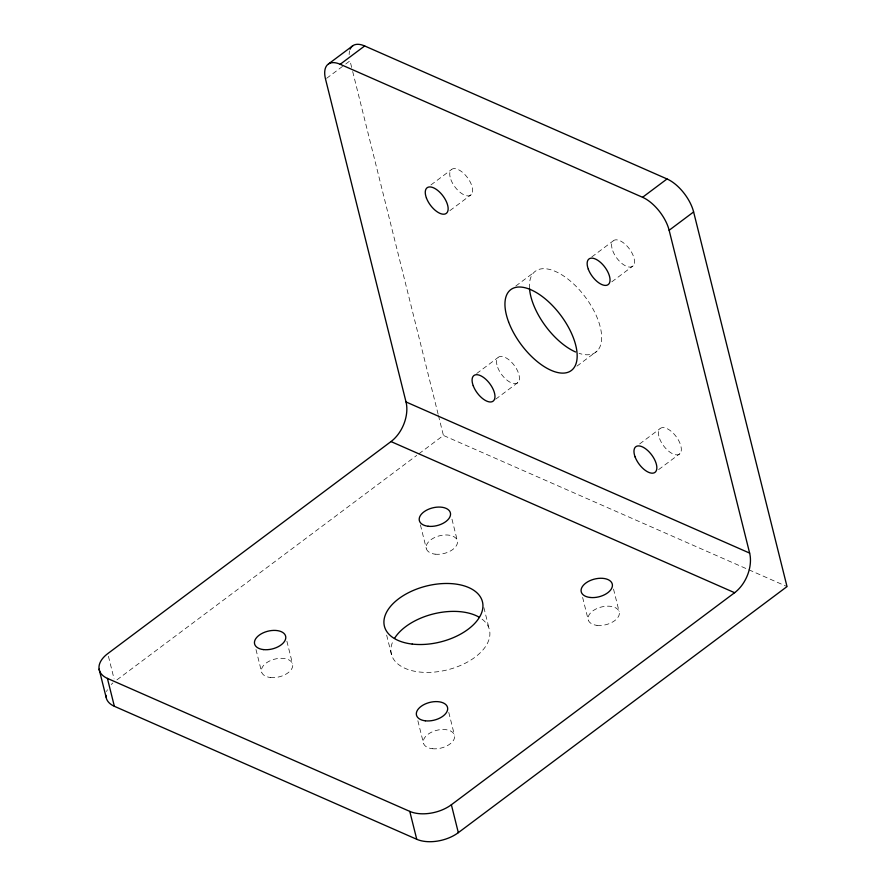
<?xml version="1.0" encoding="UTF-8"?>
<svg xmlns="http://www.w3.org/2000/svg" width="886" height="886" viewBox="0 0 886 886"><rect width="100%" height="100%" fill="white"/><g stroke="black" fill="none" stroke-linecap="round" stroke-linejoin="round"><path stroke-width="0.66" stroke-dasharray="4.43 3.32" d="M326.602 78.333L344.687 64.789M345.761 63.991L350.014 60.802L352.351 70.171M430.939 184.941L451.162 169.802M449.922 210.613L471.208 194.687M515.807 286.023L533.904 272.478M591.77 256.951L613.046 241.014M476.701 373.515L497.976 357.579M611.816 281.826L633.102 265.889M116.941 679.85L416.73 455.415M418.945 453.765L443.421 435.436L787.023 586.576M495.684 399.187L518.022 382.453M576.952 366.128L597.175 350.989M639.648 443.93L659.871 428.791M658.63 469.602L679.916 453.665M613.522 589.09L619.148 611.672M582.623 597.419L588.249 620.001M352.683 71.511L438.116 414.183M438.448 415.512L443.421 435.436M483.856 607.508L489.15 628.761M451.971 519.207L457.265 540.46M420.407 524.877L426.365 548.788M448.781 712.422L454.407 735.003M417.871 720.75L423.508 743.332M386.65 635.107L391.623 655.031M286.887 641.209L292.524 663.802M255.988 649.538L261.625 672.12M108.435 656.271L114.061 678.853M482.062 619.148A50.524 28.828 -14 0 1 447.364 669.871A50.524 28.828 -14 0 1 392.908 641.375M529.518 288.548A50.524 24.62 53.2 0 1 559.132 273.265A50.524 24.62 53.2 0 1 600.243 326.989A50.524 24.62 53.2 0 1 579.101 353.348M106.608 691.578A30.013 17.133 -14 0 1 107.394 689.74M111.248 684.524A30.013 17.133 -14 0 1 112.921 682.962M349.173 54.578A30.013 14.63 53.2 0 1 349.582 50.834M435.104 554.16A16.003 9.137 -14 0 0 457.453 541.291A16.003 9.137 -14 0 0 432.9 538.433A16.003 9.137 -14 0 0 435.104 554.16M270.352 677.491A16.003 9.137 -14 0 0 292.701 664.622A16.003 9.137 -14 0 0 268.148 661.764A16.003 9.137 -14 0 0 270.352 677.491M432.246 748.703A16.003 9.137 -14 0 0 454.596 735.834A16.003 9.137 -14 0 0 430.031 732.977A16.003 9.137 -14 0 0 432.246 748.703M596.987 625.361A16.003 9.137 -14 0 0 619.336 612.503A16.003 9.137 -14 0 0 594.783 609.634A16.003 9.137 -14 0 0 596.987 625.361M450.896 179.659A16.003 7.797 53.2 0 0 470.676 195.141A16.003 7.797 53.2 0 0 461.994 171.939A16.003 7.797 53.2 0 0 450.896 179.659M497.71 367.435A16.003 7.797 53.2 0 0 517.49 382.907A16.003 7.797 53.2 0 0 508.808 359.716A16.003 7.797 53.2 0 0 497.71 367.435M659.605 438.636A16.003 7.797 53.2 0 0 679.374 454.119A16.003 7.797 53.2 0 0 670.691 430.917A16.003 7.797 53.2 0 0 659.605 438.636M612.78 250.871A16.003 7.797 53.2 0 0 632.56 266.343A16.003 7.797 53.2 0 0 623.877 243.152A16.003 7.797 53.2 0 0 612.78 250.871"/><path stroke-width="1.33" d="M353.005 45.596L328.529 63.914M114.36 706.286L107.405 678.388A30.013 17.133 -14 0 1 107.771 653.613L391.003 441.571A30.013 19.835 -66.3 0 0 406.021 401.956L325.539 79.131A30.013 14.63 53.2 0 1 340.191 64.279L364.667 45.961L667.036 178.961A30.013 14.63 53.2 0 1 693.616 211.942L787.023 586.576L458.328 832.652A30.013 17.133 -14 0 1 416.741 839.286L114.36 706.286A30.013 17.133 -14 0 1 105.932 695.266M340.191 64.279L642.56 197.29L667.036 178.961M107.405 678.388L409.775 811.388A30.013 17.133 -14 0 0 451.373 804.754L734.616 592.712A30.013 19.835 -66.3 0 0 749.634 553.097L669.14 230.271L693.616 211.942M406.021 401.956L749.634 553.097M391.003 441.571L734.616 592.712M99.099 669.152L106.065 697.06M451.373 804.754L458.328 832.652M409.775 811.388L416.741 839.286M394.514 638.385A50.524 28.828 -14 0 1 479.093 617.177M575.579 351.986A50.524 24.62 53.2 0 1 529.518 288.548M642.56 197.29A30.013 14.63 53.2 0 1 669.14 230.271M350.114 49.195A30.013 14.63 53.2 0 1 364.667 45.961M428.148 526.262A16.003 9.137 -14 0 0 450.498 513.393A16.003 9.137 -14 0 0 425.945 510.535A16.003 9.137 -14 0 0 428.148 526.262M263.397 649.593A16.003 9.137 -14 0 0 285.746 636.724A16.003 9.137 -14 0 0 261.193 633.867A16.003 9.137 -14 0 0 263.397 649.593M425.28 720.805A16.003 9.137 -14 0 0 447.64 707.936A16.003 9.137 -14 0 0 423.076 705.079A16.003 9.137 -14 0 0 425.28 720.805M590.032 597.463A16.003 9.137 -14 0 0 612.381 584.605A16.003 9.137 -14 0 0 587.828 581.737A16.003 9.137 -14 0 0 590.032 597.463M412.234 644.078A50.524 28.828 -14 0 0 482.781 603.477A50.524 28.828 -14 0 0 405.279 594.44A50.524 28.828 -14 0 0 412.234 644.078M426.421 197.988A16.003 7.797 53.2 0 0 446.201 213.46A16.003 7.797 53.2 0 0 437.518 190.268A16.003 7.797 53.2 0 0 426.421 197.988M473.235 385.753A16.003 7.797 53.2 0 0 493.015 401.236A16.003 7.797 53.2 0 0 484.332 378.034A16.003 7.797 53.2 0 0 473.235 385.753M635.118 456.966A16.003 7.797 53.2 0 0 654.898 472.437A16.003 7.797 53.2 0 0 646.215 449.246A16.003 7.797 53.2 0 0 635.118 456.966M588.304 269.189A16.003 7.797 53.2 0 0 608.084 284.672A16.003 7.797 53.2 0 0 599.401 261.47A16.003 7.797 53.2 0 0 588.304 269.189M508.586 321.906A50.524 24.62 53.2 0 0 571.005 370.747A50.524 24.62 53.2 0 0 543.594 297.53A50.524 24.62 53.2 0 0 508.586 321.906"/></g></svg>
